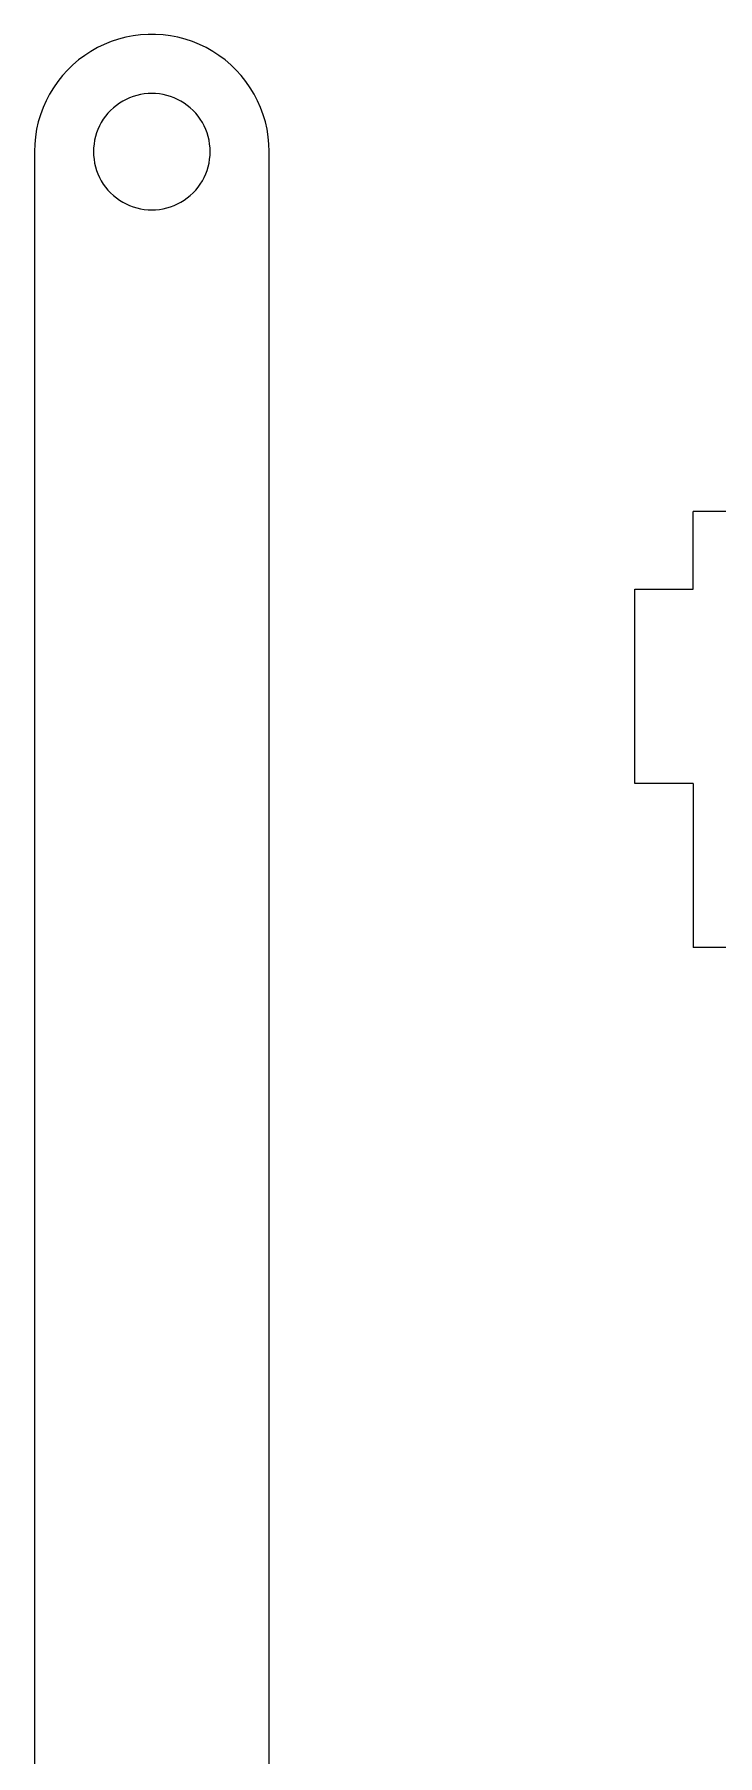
# Model space of a CAD drawing. Extents: x -403 to 403, y -278 to 278.
# Drawn here: x -151.7 to -116.6, y -159.9 to -71.3 of the extents above; entities that cross this region are included whole.
import ezdxf

# ---------------------------------------------------------------- set-up
doc = ezdxf.new("R2010")
doc.units = 0
doc.layers.get('0').update_dxf_attribs({"linetype": 'CONTINUOUS'})

msp = doc.modelspace()

# ---------------------------------------------------------------- linework, layer by layer
for p, q in [((-147.764, -71.643), (-148.122, -71.788)), ((-147.396, -71.521), (-147.764, -71.643)), ((-147.022, -71.423), (-147.396, -71.521)), ((-146.642, -71.349), (-147.022, -71.423)), ((-146.258, -71.299), (-146.642, -71.349)), ((-145.872, -71.275), (-146.258, -71.299)), ((-145.485, -71.275), (-145.872, -71.275)), ((-145.098, -71.299), (-145.485, -71.275)), ((-144.714, -71.349), (-145.098, -71.299)), ((-144.334, -71.423), (-144.714, -71.349)), ((-143.96, -71.521), (-144.334, -71.423)), ((-143.593, -71.643), (-143.96, -71.521)), ((-143.234, -71.788), (-143.593, -71.643)), ((-149.443, -72.589), (-149.738, -72.84)), ((-149.133, -72.357), (-149.443, -72.589)), ((-148.809, -72.146), (-149.133, -72.357)), ((-148.471, -71.956), (-148.809, -72.146)), ((-148.122, -71.788), (-148.471, -71.956)), ((-142.885, -71.956), (-143.234, -71.788)), ((-142.548, -72.146), (-142.885, -71.956)), ((-142.223, -72.357), (-142.548, -72.146)), ((-141.913, -72.589), (-142.223, -72.357)), ((-141.618, -72.84), (-141.913, -72.589)), ((-150.276, -73.396), (-150.518, -73.698)), ((-150.016, -73.109), (-150.276, -73.396)), ((-149.738, -72.84), (-150.016, -73.109)), ((-141.34, -73.109), (-141.618, -72.84)), ((-141.08, -73.396), (-141.34, -73.109)), ((-140.839, -73.698), (-141.08, -73.396)), ((-150.94, -74.347), (-151.119, -74.69)), ((-150.739, -74.016), (-150.94, -74.347)), ((-150.518, -73.698), (-150.739, -74.016)), ((-146.455, -74.412), (-146.642, -74.469)), ((-146.263, -74.368), (-146.455, -74.412)), ((-146.07, -74.336), (-146.263, -74.368)), ((-145.874, -74.317), (-146.07, -74.336)), ((-145.678, -74.31), (-145.874, -74.317)), ((-145.482, -74.317), (-145.678, -74.31)), ((-145.287, -74.336), (-145.482, -74.317)), ((-145.093, -74.368), (-145.287, -74.336)), ((-144.902, -74.412), (-145.093, -74.368)), ((-144.714, -74.469), (-144.902, -74.412)), ((-140.617, -74.016), (-140.839, -73.698)), ((-140.417, -74.347), (-140.617, -74.016)), ((-140.238, -74.69), (-140.417, -74.347)), ((-151.275, -75.044), (-151.409, -75.407)), ((-151.119, -74.69), (-151.275, -75.044)), ((-147.799, -75.189), (-147.934, -75.332)), ((-147.656, -75.055), (-147.799, -75.189)), ((-147.504, -74.93), (-147.656, -75.055)), ((-147.345, -74.816), (-147.504, -74.93)), ((-147.178, -74.712), (-147.345, -74.816)), ((-147.005, -74.62), (-147.178, -74.712)), ((-146.826, -74.539), (-147.005, -74.62)), ((-146.642, -74.469), (-146.826, -74.539)), ((-144.53, -74.539), (-144.714, -74.469)), ((-144.351, -74.62), (-144.53, -74.539)), ((-144.178, -74.712), (-144.351, -74.62)), ((-144.011, -74.816), (-144.178, -74.712)), ((-143.852, -74.93), (-144.011, -74.816)), ((-143.7, -75.055), (-143.852, -74.93)), ((-143.557, -75.189), (-143.7, -75.055)), ((-143.423, -75.332), (-143.557, -75.189)), ((-140.081, -75.044), (-140.238, -74.69)), ((-139.947, -75.407), (-140.081, -75.044)), ((-151.605, -76.156), (-151.667, -76.538)), ((-151.519, -75.778), (-151.605, -76.156)), ((-151.409, -75.407), (-151.519, -75.778)), ((-148.45, -76.162), (-148.519, -76.346)), ((-148.369, -75.983), (-148.45, -76.162)), ((-148.276, -75.81), (-148.369, -75.983)), ((-148.173, -75.643), (-148.276, -75.81)), ((-148.058, -75.484), (-148.173, -75.643)), ((-147.934, -75.332), (-148.058, -75.484)), ((-143.298, -75.484), (-143.423, -75.332)), ((-143.184, -75.643), (-143.298, -75.484)), ((-143.08, -75.81), (-143.184, -75.643)), ((-142.988, -75.983), (-143.08, -75.81)), ((-142.907, -76.162), (-142.988, -75.983)), ((-142.837, -76.346), (-142.907, -76.162)), ((-139.837, -75.778), (-139.947, -75.407)), ((-139.751, -76.156), (-139.837, -75.778)), ((-139.689, -76.538), (-139.751, -76.156)), ((-151.704, -76.923), (-151.717, -77.31)), ((-151.667, -76.538), (-151.704, -76.923)), ((-148.652, -76.919), (-148.672, -77.114)), ((-148.62, -76.725), (-148.652, -76.919)), ((-148.576, -76.534), (-148.62, -76.725)), ((-148.519, -76.346), (-148.576, -76.534)), ((-142.78, -76.534), (-142.837, -76.346)), ((-142.736, -76.725), (-142.78, -76.534)), ((-142.704, -76.919), (-142.736, -76.725)), ((-142.685, -77.114), (-142.704, -76.919)), ((-139.652, -76.923), (-139.689, -76.538)), ((-139.64, -77.31), (-139.652, -76.923)), ((-151.717, -77.31), (-151.717, -238.31)), ((-148.672, -77.114), (-148.678, -77.31)), ((-148.678, -77.31), (-148.672, -77.506)), ((-148.672, -77.506), (-148.652, -77.702)), ((-148.652, -77.702), (-148.62, -77.895)), ((-148.62, -77.895), (-148.576, -78.087)), ((-142.78, -78.087), (-142.736, -77.895)), ((-142.736, -77.895), (-142.704, -77.702)), ((-142.704, -77.702), (-142.685, -77.506)), ((-142.678, -77.31), (-142.685, -77.114)), ((-142.685, -77.506), (-142.678, -77.31)), ((-139.64, -238.31), (-139.64, -77.31)), ((-148.576, -78.087), (-148.519, -78.275)), ((-148.519, -78.275), (-148.45, -78.458)), ((-148.45, -78.458), (-148.369, -78.637)), ((-148.369, -78.637), (-148.276, -78.81)), ((-148.276, -78.81), (-148.173, -78.977)), ((-143.184, -78.977), (-143.08, -78.81)), ((-143.08, -78.81), (-142.988, -78.637)), ((-142.988, -78.637), (-142.907, -78.458)), ((-142.907, -78.458), (-142.837, -78.275)), ((-142.837, -78.275), (-142.78, -78.087)), ((-148.173, -78.977), (-148.058, -79.136)), ((-148.058, -79.136), (-147.934, -79.288)), ((-147.934, -79.288), (-147.799, -79.432)), ((-147.799, -79.432), (-147.656, -79.566)), ((-147.656, -79.566), (-147.504, -79.69)), ((-147.504, -79.69), (-147.345, -79.805)), ((-144.011, -79.805), (-143.852, -79.69)), ((-143.852, -79.69), (-143.7, -79.566)), ((-143.7, -79.566), (-143.557, -79.432)), ((-143.557, -79.432), (-143.423, -79.288)), ((-143.423, -79.288), (-143.298, -79.136)), ((-143.298, -79.136), (-143.184, -78.977)), ((-147.345, -79.805), (-147.178, -79.908)), ((-147.178, -79.908), (-147.005, -80.001)), ((-147.005, -80.001), (-146.826, -80.082)), ((-146.826, -80.082), (-146.642, -80.151)), ((-146.642, -80.151), (-146.455, -80.208)), ((-146.455, -80.208), (-146.263, -80.253)), ((-146.263, -80.253), (-146.07, -80.285)), ((-146.07, -80.285), (-145.874, -80.304)), ((-145.874, -80.304), (-145.678, -80.31)), ((-145.678, -80.31), (-145.482, -80.304)), ((-145.482, -80.304), (-145.287, -80.285)), ((-145.287, -80.285), (-145.093, -80.253)), ((-145.093, -80.253), (-144.902, -80.208)), ((-144.902, -80.208), (-144.714, -80.151)), ((-144.714, -80.151), (-144.53, -80.082)), ((-144.53, -80.082), (-144.351, -80.001)), ((-144.351, -80.001), (-144.178, -79.908)), ((-144.178, -79.908), (-144.011, -79.805)), ((-92.432, -95.827), (-117.832, -95.827)), ((-117.832, -99.827), (-117.832, -95.827)), ((-120.832, -99.827), (-117.832, -99.827)), ((-120.832, -109.827), (-120.832, -99.827)), ((-117.832, -109.827), (-120.832, -109.827)), ((-117.832, -109.827), (-117.832, -118.277)), ((-106.007, -118.277), (-117.832, -118.277))]:
    msp.add_line(p, q)

doc.saveas('drawing.dxf')
